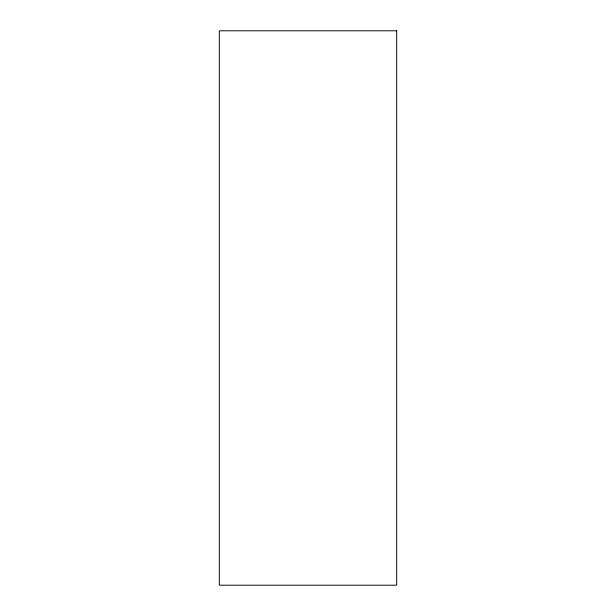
<?xml version="1.0" encoding="UTF-8"?>
<svg xmlns="http://www.w3.org/2000/svg" width="616" height="616" viewBox="0 0 616 616"><rect width="100%" height="100%" fill="white"/><g stroke="black" fill="none" stroke-linecap="round" stroke-linejoin="round"><path stroke-width="0.92" d="M396.704 30.8L219.296 30.8L219.296 585.2L396.704 585.2L396.704 30.8"/></g></svg>
